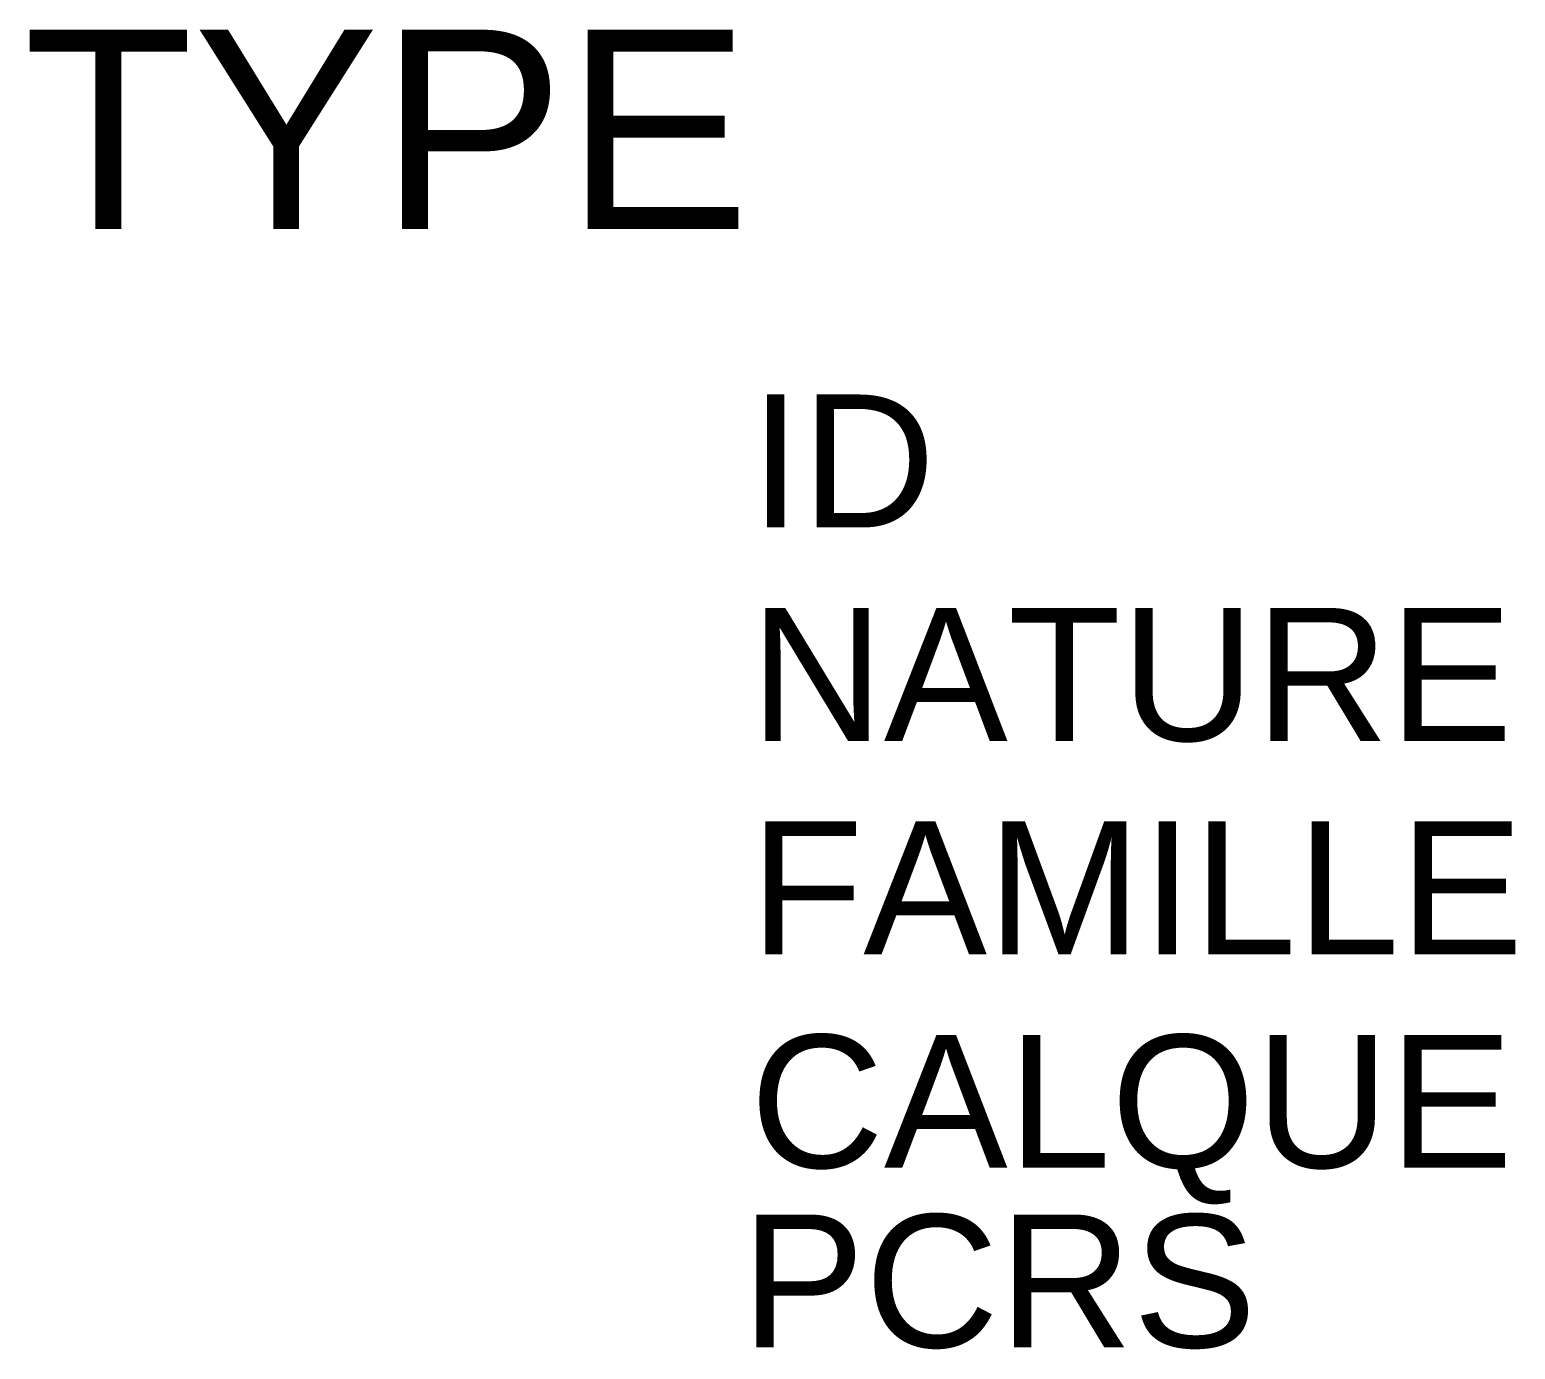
# Model space of a CAD drawing. Header units: metres. Extents: x 3268.88 to 3271.12, y 1733.04 to 1735.03.
import ezdxf
from ezdxf.enums import TextEntityAlignment as Align

# ---------------------------------------------------------------- set-up
doc = ezdxf.new("R2010")
doc.units = ezdxf.units.M
doc.linetypes.add('Socle_Continu', pattern=[2.5, 2.5, 0])
doc.layers.add('HABIL_SCI', color=7, linetype='Socle_Continu', lineweight=13)
doc.styles.get("Standard").update_dxf_attribs({"font": 'arial.ttf'})

msp = doc.modelspace()

# ---------------------------------------------------------------- texts
at = {"layer": 'HABIL_SCI', "linetype": 'Socle_Continu'}
msp.add_attdef('TYPE', text='Noms des rues', height=0.3, dxfattribs=at).set_placement((3269.4218, 1734.88), align=Align.MIDDLE_CENTER)
at = {"layer": 'HABIL_SCI', "linetype": 'Socle_Continu', "flags": 9}
for tag, p, s in [('ID', (3269.9685, 1734.281), 'ZP_1565'), ('NATURE', (3269.9685, 1733.9597), 'Noms des rues'), ('FAMILLE', (3269.9685, 1733.6384), 'Habillage'), ('CALQUE', (3269.9685, 1733.3171), 'HABIL_SCI'), ('PCRS', (3269.9551, 1733.0468), 'HabillageTexte')]:
    msp.add_attdef(tag, p, s, height=0.2, dxfattribs=at)

doc.saveas('drawing.dxf')
